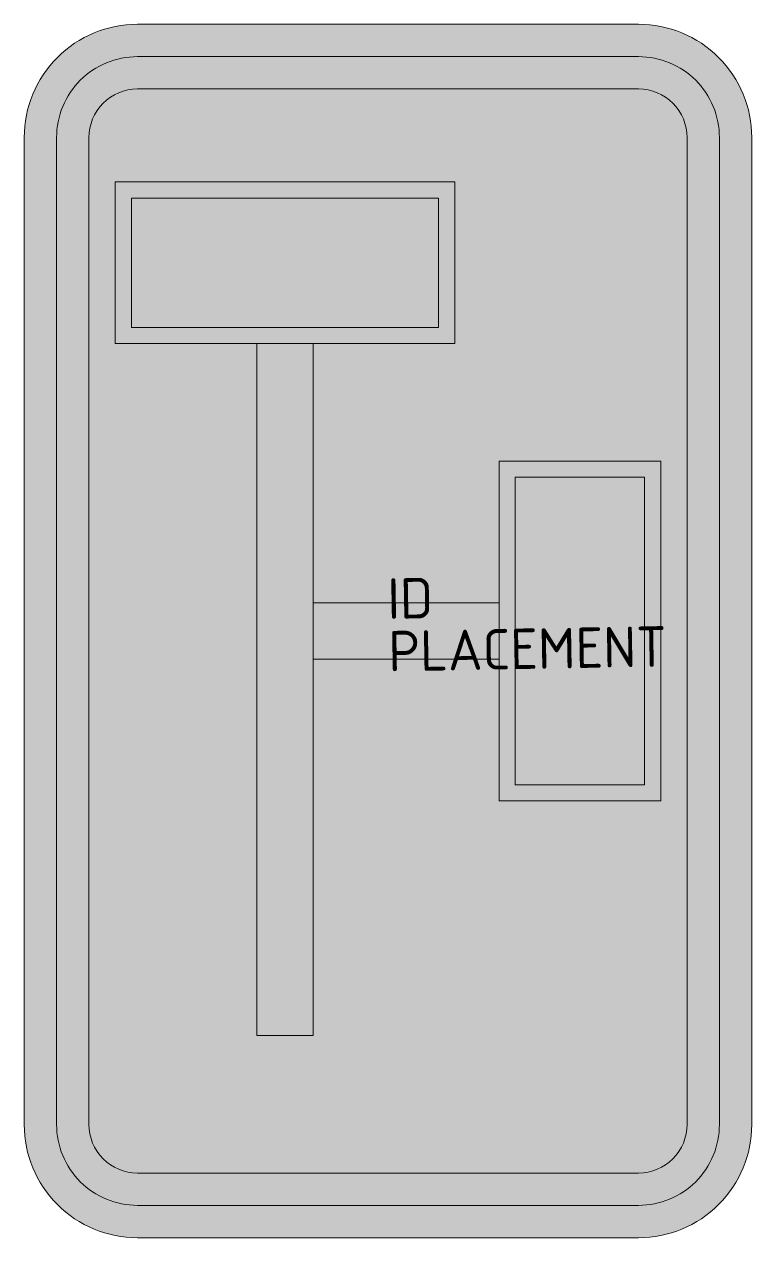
# Model space of a CAD drawing. Extents: x -2.25 to 2.25, y -3.75 to 3.75.
import ezdxf
from ezdxf.enums import TextEntityAlignment as Align

# ---------------------------------------------------------------- set-up
doc = ezdxf.new("R2010")
doc.units = 0
doc.styles.add('NLCS-ISO', font='NLCS-ISO.ttf', dxfattribs={"height": 0.25})

msp = doc.modelspace()

# ---------------------------------------------------------------- hatches: boundary and pattern name
at = {"true_color": 0x005b8c}
h = msp.add_hatch(color=146, dxfattribs=at)
h.dxf.hatch_style = 1
h.paths.add_polyline_path([(-2.25, 3.05), (-2.25, -3.05, 0.414214), (-1.55, -3.75), (0, -3.75), (0, -3.55), (-1.55, -3.55, -0.414214), (-2.05, -3.05), (-2.05, 3.05, -0.414214), (-1.55, 3.55), (0, 3.55), (0, 3.75), (-1.55, 3.75, 0.414214)])
h = msp.add_hatch(color=146, dxfattribs=at)
h.dxf.hatch_style = 1
h.paths.add_polyline_path([(-2.25, 3.05), (-2.25, -3.05, 0.414214), (-1.55, -3.75), (0, -3.75), (0, -3.55), (-1.55, -3.55, -0.414214), (-2.05, -3.05), (-2.05, 3.05, -0.414214), (-1.55, 3.55), (0, 3.55), (0, 3.75), (-1.55, 3.75, 0.414214)])
h = msp.add_hatch(color=146, dxfattribs=at)
h.dxf.hatch_style = 1
h.paths.add_polyline_path([(1.55, 3.75), (0, 3.75), (0, 3.55), (1.55, 3.55, -0.414214), (2.05, 3.05), (2.05, -3.05, -0.414214), (1.55, -3.55), (0, -3.55), (0, -3.75), (1.55, -3.75, 0.414214), (2.25, -3.05), (2.25, 3.05, 0.414214)])
h = msp.add_hatch(color=146, dxfattribs=at)
h.dxf.hatch_style = 1
h.paths.add_polyline_path([(1.55, 3.75), (0, 3.75), (0, 3.55), (1.55, 3.55, -0.414214), (2.05, 3.05), (2.05, -3.05, -0.414214), (1.55, -3.55), (0, -3.55), (0, -3.75), (1.55, -3.75, 0.414214), (2.25, -3.05), (2.25, 3.05, 0.414214)])
at = {"true_color": 0xf1f0ea}
h = msp.add_hatch(color=7, dxfattribs=at)
h.dxf.hatch_style = 1
h.paths.add_polyline_path([(-1.55, -3.35, -0.414214), (-1.85, -3.05), (-1.85, 3.05, -0.414214), (-1.55, 3.35), (0, 3.35), (0, 3.55), (-1.55, 3.55, 0.414214), (-2.05, 3.05), (-2.05, -3.05, 0.414214), (-1.55, -3.55), (0, -3.55), (0, -3.35)])
h = msp.add_hatch(color=7, dxfattribs=at)
h.dxf.hatch_style = 1
h.paths.add_polyline_path([(-1.55, -3.35, -0.414214), (-1.85, -3.05), (-1.85, 3.05, -0.414214), (-1.55, 3.35), (0, 3.35), (0, 3.55), (-1.55, 3.55, 0.414214), (-2.05, 3.05), (-2.05, -3.05, 0.414214), (-1.55, -3.55), (0, -3.55), (0, -3.35)])
h = msp.add_hatch(color=7, dxfattribs=at)
h.dxf.hatch_style = 1
h.paths.add_polyline_path([(0, -3.35), (0, -3.55), (1.55, -3.55, 0.414214), (2.05, -3.05), (2.05, 3.05, 0.414214), (1.55, 3.55), (0, 3.55), (0, 3.35), (1.55, 3.35, -0.414214), (1.85, 3.05), (1.85, -3.05, -0.414214), (1.55, -3.35)])
h = msp.add_hatch(color=7, dxfattribs=at)
h.dxf.hatch_style = 1
h.paths.add_polyline_path([(0, -3.35), (0, -3.55), (1.55, -3.55, 0.414214), (2.05, -3.05), (2.05, 3.05, 0.414214), (1.55, 3.55), (0, 3.55), (0, 3.35), (1.55, 3.35, -0.414214), (1.85, 3.05), (1.85, -3.05, -0.414214), (1.55, -3.35)])
at = {"true_color": 0x005b8c}
h = msp.add_hatch(color=146, dxfattribs=at)
h.dxf.hatch_style = 1
h.paths.add_polyline_path([(1.85, 3.05, 0.414214), (1.55, 3.35), (-1.55, 3.35, 0.414214), (-1.85, 3.05), (-1.85, -3.05, 0.414214), (-1.55, -3.35), (1.55, -3.35, 0.414214), (1.85, -3.05)])
h.paths.add_polyline_path([(0.4125, 1.7762), (-0.4633, 1.7762), (-0.4633, 0.175), (0.6875, 0.175), (0.6875, 1.05), (1.6875, 1.05), (1.6875, -1.05), (0.6875, -1.05), (0.6875, -0.175), (-0.4633, -0.175), (-0.4633, -2.5), (-0.8117, -2.5), (-0.8117, 1.7762), (-1.6875, 1.7762), (-1.6875, 2.7762), (0.4125, 2.7762)], flags=16)
h.paths.add_polyline_path([(0.3125, 1.8762), (-1.5875, 1.8762), (-1.5875, 2.6762), (0.3125, 2.6762)], flags=0)
h.paths.add_polyline_path([(1.5875, 0.95), (1.5875, -0.95), (0.7875, -0.95), (0.7875, 0.95)], flags=0)
at = {"true_color": 0xf1f0ea}
h = msp.add_hatch(color=7, dxfattribs=at)
h.dxf.hatch_style = 1
h.paths.add_polyline_path([(-0.6375, 2.7762), (-1.6875, 2.7762), (-1.6875, 1.7762), (-0.6375, 1.7762), (-0.6375, 1.8762), (-1.5875, 1.8762), (-1.5875, 2.6762), (-0.6375, 2.6762)])
h = msp.add_hatch(color=7, dxfattribs=at)
h.dxf.hatch_style = 1
h.paths.add_polyline_path([(0.4125, 2.7762), (-0.6375, 2.7762), (-0.6375, 2.6762), (0.3125, 2.6762), (0.3125, 1.8762), (-0.6375, 1.8762), (-0.6375, 1.7762), (0.4125, 1.7762)])
at = {"true_color": 0xbb1e10}
h = msp.add_hatch(color=22, dxfattribs=at)
h.dxf.hatch_style = 1
h.paths.add_polyline_path([(-1.5875, 1.8762), (0.3125, 1.8762), (0.3125, 2.6762), (-1.5875, 2.6762)])
at = {"true_color": 0xf1f0ea}
h = msp.add_hatch(color=7, dxfattribs=at)
h.dxf.hatch_style = 1
h.paths.add_polyline_path([(-0.4633, 1.7762), (-0.8117, 1.7762), (-0.8117, -2.5), (-0.4633, -2.5)])
h = msp.add_hatch(color=7, dxfattribs=at)
h.dxf.hatch_style = 1
h.paths.add_polyline_path([(1.6875, 0), (1.6875, 1.05), (0.6875, 1.05), (0.6875, 0), (0.7875, 0), (0.7875, 0.95), (1.5875, 0.95), (1.5875, 0)])
at = {"true_color": 0xbb1e10}
h = msp.add_hatch(color=22, dxfattribs=at)
h.dxf.hatch_style = 1
h.paths.add_polyline_path([(0.7875, 0.95), (0.7875, -0.95), (1.5875, -0.95), (1.5875, 0.95)])
at = {"true_color": 0xf1f0ea}
h = msp.add_hatch(color=7, dxfattribs=at)
h.dxf.hatch_style = 1
h.paths.add_polyline_path([(-0.4633, 0.175), (0.6875, 0.175), (0.6875, -0.175), (-0.4633, -0.175)])
h = msp.add_hatch(color=7, dxfattribs=at)
h.dxf.hatch_style = 1
h.paths.add_polyline_path([(1.6875, -1.05), (1.6875, 0), (1.5875, 0), (1.5875, -0.95), (0.7875, -0.95), (0.7875, 0), (0.6875, 0), (0.6875, -1.05)])

# ---------------------------------------------------------------- linework, layer by layer
at = {"color": 146, "lineweight": 0, "true_color": 0x005b8c}
msp.add_lwpolyline([(-1.55, -3.75), (1.55, -3.75, 0.414214), (2.25, -3.05), (2.25, 3.05, 0.414214), (1.55, 3.75), (-1.55, 3.75, 0.414214), (-2.25, 3.05), (-2.25, -3.05, 0.414214)], format="xyb", close=True, dxfattribs=at)
msp.add_lwpolyline([(-1.55, -3.75), (1.55, -3.75, 0.414214), (2.25, -3.05), (2.25, 3.05, 0.414214), (1.55, 3.75), (-1.55, 3.75, 0.414214), (-2.25, 3.05), (-2.25, -3.05, 0.414214)], format="xyb", close=True, dxfattribs=at)
at = {"color": 7, "lineweight": 0, "true_color": 0xf1f0ea}
for points in [[(-1.55, -3.55), (1.55, -3.55, 0.414214), (2.05, -3.05), (2.05, 3.05, 0.414214), (1.55, 3.55), (-1.55, 3.55, 0.414214), (-2.05, 3.05), (-2.05, -3.05, 0.414214)], [(-1.55, -3.55), (1.55, -3.55, 0.414214), (2.05, -3.05), (2.05, 3.05, 0.414214), (1.55, 3.55), (-1.55, 3.55, 0.414214), (-2.05, 3.05), (-2.05, -3.05, 0.414214)], [(-1.55, -3.35), (1.55, -3.35, 0.414214), (1.85, -3.05), (1.85, 3.05, 0.414214), (1.55, 3.35), (-1.55, 3.35, 0.414214), (-1.85, 3.05), (-1.85, -3.05, 0.414214)], [(-1.55, -3.35), (1.55, -3.35, 0.414214), (1.85, -3.05), (1.85, 3.05, 0.414214), (1.55, 3.35), (-1.55, 3.35, 0.414214), (-1.85, 3.05), (-1.85, -3.05, 0.414214)]]:
    msp.add_lwpolyline(points, format="xyb", close=True, dxfattribs=at)
for points in [[(-1.6875, 1.7762), (0.4125, 1.7762), (0.4125, 2.7762), (-1.6875, 2.7762)], [(-1.5875, 1.8762), (0.3125, 1.8762), (0.3125, 2.6762), (-1.5875, 2.6762)], [(0.6875, 1.05), (0.6875, -1.05), (1.6875, -1.05), (1.6875, 1.05)], [(0.7875, 0.95), (0.7875, -0.95), (1.5875, -0.95), (1.5875, 0.95)], [(0.6875, -0.175), (-0.4633, -0.175), (-0.4633, 0.175), (0.6875, 0.175)]]:
    msp.add_lwpolyline(points, close=True, dxfattribs=at)
msp.add_lwpolyline([(-0.8117, 1.7762), (-0.8117, -2.5), (-0.4633, -2.5), (-0.4633, 1.7762)], dxfattribs=at)

# ---------------------------------------------------------------- texts
at = {"style": 'NLCS-ISO'}
msp.add_attdef('ID', text='', height=0.25, rotation=1, dxfattribs=at).set_placement((0, 0), align=Align.BOTTOM_LEFT)
msp.add_attdef('PLACEMENT', text='', height=0.25, rotation=1, dxfattribs=at).set_placement((0, 0), align=Align.TOP_LEFT)

doc.saveas('drawing.dxf')
